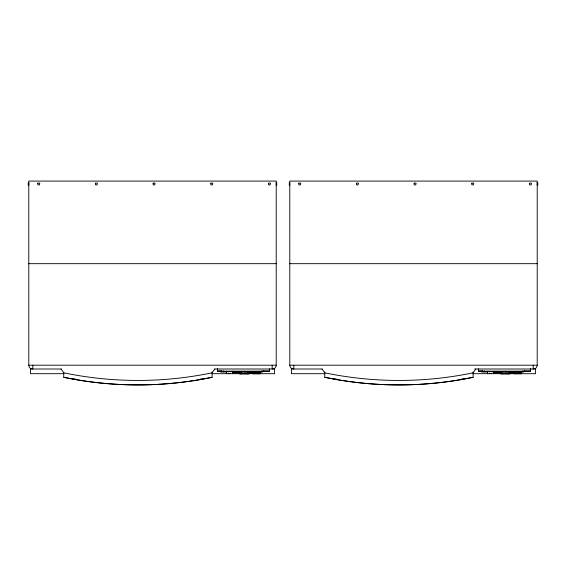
<?xml version="1.0" encoding="UTF-8"?>
<svg xmlns="http://www.w3.org/2000/svg" width="566" height="566" viewBox="0 0 566 566"><rect width="100%" height="100%" fill="white"/><g stroke="black" fill="none" stroke-linecap="round" stroke-linejoin="round"><path stroke-width="0.85" d="M239.984 373.836L239.998 371.501M500.981 373.836L501.002 371.501M32.814 365.197L32.814 369.004L30.486 368.409A3.304 3.304 0 0 1 29.651 367.667L29.043 366.535A4.677 4.677 0 0 1 28.795 365.424L28.781 181.085L276.215 181.085L276.201 365.424A4.677 4.677 0 0 1 275.96 366.535L275.345 367.667A3.304 3.304 0 0 1 274.517 368.409L272.182 369.004L272.182 365.197M293.818 365.197L293.818 369.004L291.483 368.409A3.304 3.304 0 0 1 290.655 367.667L290.04 366.535A4.677 4.677 0 0 1 289.799 365.424L289.785 181.085L537.219 181.085L537.205 365.424A4.677 4.677 0 0 1 536.957 366.535L536.349 367.667A3.304 3.304 0 0 1 535.514 368.409L533.186 369.004L533.186 365.197M240.543 373.836L240.585 371.501M501.54 373.836L501.589 371.501M240.975 373.836L241.045 371.501M501.971 373.836L502.042 371.501M241.838 373.836L241.951 371.501M502.834 373.836L502.955 371.501M243.019 373.836L243.196 371.501M504.016 373.836L504.193 371.501M244.236 373.836L244.477 371.501M505.233 373.836L505.48 371.501M245.453 373.836L245.757 371.501M506.45 373.836L506.761 371.501M246.627 373.836L247.002 371.501M507.631 373.836L507.999 371.501M247.498 373.836L247.908 371.501M508.494 373.836L508.912 371.501M247.929 373.836L248.361 371.501M508.926 373.836L509.365 371.501M248.488 373.836L248.955 371.501M509.485 373.836L509.952 371.501M249.337 371.501L248.849 373.836L239.616 373.836L239.616 371.501M510.334 371.501L509.853 373.836L500.62 373.836L500.62 371.501M260.714 371.933L261.329 370.857M521.718 371.933L522.326 370.857M263.53 370.857L262.843 371.933L248.424 371.933L254.566 371.961M524.533 370.857L523.847 371.933L509.428 371.933L515.569 371.961M214.804 369.004L212.116 372.817A364.921 364.921 0 0 1 63.746 372.817L61.057 369.004M475.808 369.004L473.119 372.817A364.921 364.921 0 0 1 324.75 372.817L322.054 369.004M212.116 372.003L212.116 377.296L199.883 379.623A351.557 338.369 0 0 1 75.978 379.623L63.746 377.296L63.746 372.888M473.119 372.003L473.119 377.296L460.887 379.623A351.557 338.369 0 0 1 336.975 379.623L324.75 377.296L324.75 372.003M28.781 182.825L28.3 182.825L28.3 185.167L28.781 185.167M276.215 182.825L276.696 182.825L276.696 185.167L276.215 185.167M289.785 182.825L289.304 182.825L289.304 185.167L289.785 185.167M537.219 182.825L537.7 182.825L537.7 185.167L537.219 185.167M28.3 182.967L28.781 182.967M276.215 182.967L276.696 182.967M289.304 182.967L289.785 182.967M537.219 182.967L537.7 182.967M28.3 183.235L28.781 183.235M276.215 183.235L276.696 183.235M289.304 183.235L289.785 183.235M537.219 183.235L537.7 183.235M28.3 183.589L28.781 183.589M537.219 183.589L537.7 183.589M28.3 184L28.781 184M276.215 184L276.696 184M289.304 184L289.785 184M537.219 184L537.7 184M28.3 184.403L28.781 184.403M537.219 184.403L537.7 184.403M28.3 184.757L28.781 184.757M276.215 184.757L276.696 184.757M289.304 184.757L289.785 184.757M537.219 184.757L537.7 184.757M28.3 185.025L28.781 185.025M276.215 185.025L276.696 185.025M289.304 185.025L289.785 185.025M537.219 185.025L537.7 185.025M28.781 263.678L276.215 263.678M289.785 263.678L537.219 263.678M28.781 365.197L276.215 365.197M289.785 365.197L537.219 365.197M30.422 369.004L61.27 369.004M214.641 369.004L274.574 369.004M291.426 369.004L322.273 369.004M474.761 369.004L535.577 369.004M221.78 371.034L217.386 371.034L217.386 368.763M262.61 371.034L269.614 371.034M478.39 371.034L482.784 371.034M523.614 371.034L530.611 371.034L530.611 368.763M222.771 371.529L263.692 371.529M483.774 371.529L524.696 371.529M220.224 371.855L227.1 371.855M239.708 371.933L232.69 371.933L239.673 371.961M481.227 371.855L487.821 371.855M492.866 371.933L500.712 371.933M493.665 371.961L500.677 371.961M252.535 372.683L260.572 372.683M513.539 372.683L521.576 372.683M232.661 372.782L239.673 372.782M248.432 372.782L252.818 372.782M493.665 372.782L500.677 372.782M509.435 372.782L513.815 372.782M249.592 373.383L252.832 373.383M510.589 373.383L513.836 373.383M252.535 373.532L260.572 373.532M513.539 373.532L521.576 373.532M63.916 373.694L30.422 373.694L30.422 368.395M211.995 373.694L253.419 373.694M260.473 373.694L274.574 373.694L274.574 368.395M324.919 373.694L291.426 373.694L291.426 368.395M472.999 373.694L514.423 373.694M520.593 373.694L535.577 373.694L535.577 368.395M253.101 373.907L260.013 373.907M514.098 373.907L521.01 373.907M72.943 379.043L75.596 379.043M200.265 379.043L202.918 379.043M333.947 379.043L336.6 379.043M461.262 379.043L463.915 379.043M482.119 370.857L482.805 371.933M221.122 370.857L221.808 371.933M484.326 370.857L484.935 371.933M223.322 370.857L223.938 371.933M530.568 368.763L530.561 371.147L478.426 371.147L478.39 368.763M522.835 371.579L522.835 371.933M521.626 371.579L521.626 371.933M515.569 371.551L515.569 372.782M493.375 371.239L493.375 373.687M491.182 373.065L491.182 373.687M489.265 373.065L489.265 373.687M487.34 371.239L487.34 373.687M485.027 371.579L485.027 371.933M483.817 371.579L483.817 371.933M269.565 368.763L269.565 371.147L217.429 371.147L217.429 368.763M261.839 371.579L261.839 371.933M260.622 371.579L260.622 371.933M254.566 371.551L254.566 372.782M232.378 371.239L232.378 373.687M230.178 373.065L230.178 373.687M228.261 373.065L228.261 373.687M226.343 371.239L226.343 373.687M224.023 371.579L224.023 371.933M222.813 371.579L222.813 371.933M473.119 377.296A364.921 364.921 0 0 1 324.75 377.296M212.116 377.296A364.921 364.921 0 0 1 63.746 377.296M37.788 183.235L37.788 184.757L39.295 185.025L39.811 183.589L39.295 182.967L37.788 183.235M95.463 183.235L95.463 184.757L96.963 185.025L97.486 183.589L96.963 182.967L95.463 183.235M153.138 183.235L153.138 184.757L154.638 185.025L155.162 183.589L154.638 182.967L153.138 183.235M210.814 183.235L210.814 184.757L212.314 185.025L212.837 183.589L212.314 182.967L210.814 183.235M268.489 183.235L268.489 184.757L269.989 185.025L270.513 183.589L269.989 182.967L268.489 183.235M298.791 183.235L298.791 184.757L300.291 185.025L300.815 183.589L300.291 182.967L298.791 183.235M356.467 183.235L356.467 184.757L357.967 185.025L358.49 183.589L357.967 182.967L356.467 183.235M414.142 183.235L414.142 184.757L415.642 185.025L416.166 183.589L415.642 182.967L414.142 183.235M471.811 183.235L471.811 184.757L473.317 185.025L473.834 183.589L473.317 182.967L471.811 183.235M529.486 183.235L529.486 184.757L530.993 185.025L531.509 183.589L530.993 182.967L529.486 183.235"/></g></svg>
